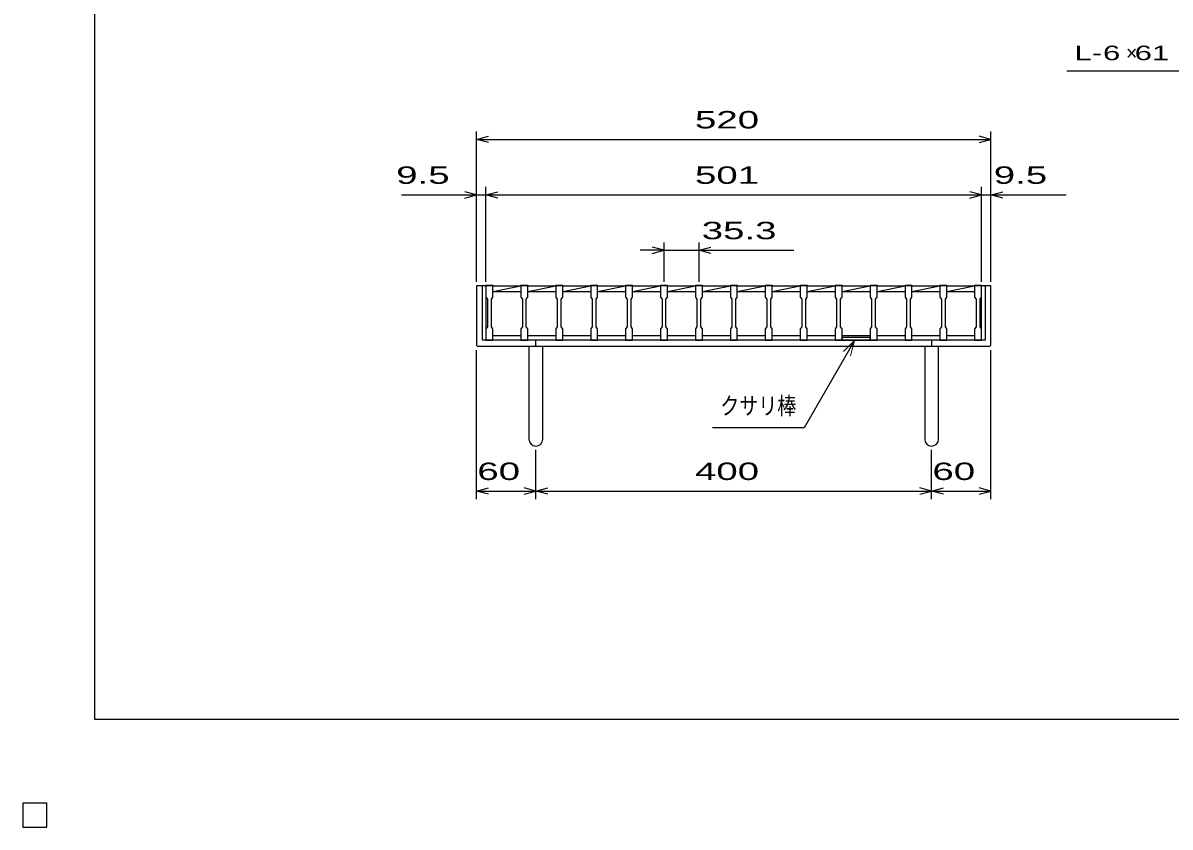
# Model space of a CAD drawing. Units: millimetres, scale not verified. Extents: x -1456 to 1385, y -1026 to 843.
# Drawn here: x -1456 to -296, y -1026 to -213 of the extents above; entities that cross this region are included whole.
import ezdxf
from ezdxf.enums import TextEntityAlignment as Align

# ---------------------------------------------------------------- set-up
doc = ezdxf.new("R2010")
doc.units = ezdxf.units.MM
doc.header["$LTSCALE"] = 8
for name, color, linetype, lineweight in [('0_2', 150, 'Continuous', 25), ('16', 3, 'Continuous', 25), ('19', 6, 'Continuous', 25), ('22', 4, 'Continuous', 25), ('24', 2, 'Continuous', 25), ('32', 4, 'Continuous', 25)]:
    doc.layers.add(name, color=color, linetype=linetype, lineweight=lineweight)
doc.styles.add('ベクトル', font='')
doc.styles.get('ベクトル').set_extended_font_data('ベクトル')

msp = doc.modelspace()

# ---------------------------------------------------------------- linework, layer by layer
at = {"layer": '0_2'}
for p, q in [((-1383.2, -917.2), (-1383.2, 842.8)), ((1384.8, -917.2), (-1383.2, -917.2)), ((-1432, -1002), (-1456, -1002)), ((-1456, -1002), (-1456, -1026)), ((-1432, -1002), (-1456, -1002)), ((-1456, -1002), (-1456, -1026)), ((-1432, -1002), (-1456, -1002)), ((-1456, -1002), (-1456, -1026)), ((-1432, -1002), (-1456, -1002)), ((-1456, -1002), (-1456, -1026)), ((-1432, -1002), (-1456, -1002)), ((-1456, -1002), (-1456, -1026)), ((-1432, -1026), (-1432, -1002)), ((-1432, -1026), (-1432, -1002)), ((-1432, -1026), (-1432, -1002)), ((-1432, -1026), (-1432, -1002)), ((-1432, -1026), (-1432, -1002)), ((-1456, -1026), (-1432, -1026)), ((-1456, -1026), (-1432, -1026)), ((-1456, -1026), (-1432, -1026)), ((-1456, -1026), (-1432, -1026)), ((-1456, -1026), (-1432, -1026))]:
    msp.add_line(p, q, dxfattribs=at)
at = {"layer": '16'}
for p, q in [((-988, -479), (-988, -478.3)), ((-988, -478.3), (-981, -478.3)), ((-988, -479), (-988, -490.5)), ((-981, -479), (-988, -479)), ((-988, -479), (-988, -529)), ((-981, -478.3), (-981, -479)), ((-981, -490.5), (-981, -479)), ((-981, -479), (-952.7, -479)), ((-981, -484.5), (-952.7, -479)), ((-981, -484.5), (-952.7, -484.5)), ((-952.7, -479), (-952.7, -478.3)), ((-952.7, -478.3), (-945.7, -478.3)), ((-952.7, -479), (-952.7, -490.5)), ((-945.7, -479), (-952.7, -479)), ((-945.7, -478.3), (-945.7, -479)), ((-945.7, -490.5), (-945.7, -479)), ((-945.7, -479), (-917.4, -479)), ((-945.7, -484.5), (-917.4, -479)), ((-945.7, -484.5), (-917.4, -484.5)), ((-917.4, -479), (-917.4, -478.3)), ((-917.4, -478.3), (-910.4, -478.3)), ((-917.4, -479), (-917.4, -490.5)), ((-910.4, -479), (-917.4, -479)), ((-910.4, -478.3), (-910.4, -479)), ((-910.4, -490.5), (-910.4, -479)), ((-910.4, -479), (-882.1, -479)), ((-910.4, -484.5), (-882.1, -479)), ((-910.4, -484.5), (-882.1, -484.5)), ((-882.1, -479), (-882.1, -478.3)), ((-882.1, -478.3), (-875.1, -478.3)), ((-882.1, -479), (-882.1, -490.5)), ((-875.1, -479), (-882.1, -479)), ((-875.1, -478.3), (-875.1, -479)), ((-875.1, -490.5), (-875.1, -479)), ((-875.1, -479), (-846.8, -479)), ((-875.1, -484.5), (-846.8, -479)), ((-875.1, -484.5), (-846.8, -484.5)), ((-846.8, -479), (-846.8, -478.3)), ((-846.8, -478.3), (-839.8, -478.3)), ((-846.8, -479), (-846.8, -490.5)), ((-839.8, -479), (-846.8, -479)), ((-839.8, -478.3), (-839.8, -479)), ((-839.8, -490.5), (-839.8, -479)), ((-839.8, -479), (-811.5, -479)), ((-839.8, -484.5), (-811.5, -479)), ((-839.8, -484.5), (-811.5, -484.5)), ((-811.5, -479), (-811.5, -478.3)), ((-811.5, -478.3), (-804.5, -478.3)), ((-811.5, -479), (-811.5, -490.5)), ((-804.5, -479), (-811.5, -479)), ((-804.5, -478.3), (-804.5, -479)), ((-804.5, -490.5), (-804.5, -479)), ((-804.5, -479), (-776.2, -479)), ((-804.5, -484.5), (-776.2, -479)), ((-804.5, -484.5), (-776.2, -484.5)), ((-776.2, -479), (-776.2, -478.3)), ((-776.2, -478.3), (-769.2, -478.3)), ((-776.2, -479), (-776.2, -490.5)), ((-769.2, -479), (-776.2, -479)), ((-769.2, -478.3), (-769.2, -479)), ((-769.2, -490.5), (-769.2, -479)), ((-769.2, -479), (-740.9, -479)), ((-769.2, -484.5), (-740.9, -479)), ((-769.2, -484.5), (-740.9, -484.5)), ((-740.9, -479), (-740.9, -478.3)), ((-740.9, -478.3), (-733.9, -478.3)), ((-740.9, -479), (-740.9, -490.5)), ((-733.9, -479), (-740.9, -479)), ((-733.9, -478.3), (-733.9, -479)), ((-733.9, -490.5), (-733.9, -479)), ((-733.9, -479), (-705.6, -479)), ((-733.9, -484.5), (-705.6, -479)), ((-733.9, -484.5), (-705.6, -484.5)), ((-705.6, -479), (-705.6, -478.3)), ((-705.6, -478.3), (-698.6, -478.3)), ((-705.6, -479), (-705.6, -490.5)), ((-698.6, -479), (-705.6, -479)), ((-698.6, -478.3), (-698.6, -479)), ((-698.6, -490.5), (-698.6, -479)), ((-698.6, -479), (-670.3, -479)), ((-698.6, -484.5), (-670.3, -479)), ((-698.6, -484.5), (-670.3, -484.5)), ((-670.3, -479), (-670.3, -478.3)), ((-670.3, -478.3), (-663.3, -478.3)), ((-670.3, -479), (-670.3, -490.5)), ((-663.3, -479), (-670.3, -479)), ((-663.3, -478.3), (-663.3, -479)), ((-663.3, -490.5), (-663.3, -479)), ((-663.3, -479), (-635, -479)), ((-663.3, -484.5), (-635, -479)), ((-663.3, -484.5), (-635, -484.5)), ((-635, -479), (-635, -478.3)), ((-635, -478.3), (-628, -478.3)), ((-635, -479), (-635, -490.5)), ((-628, -479), (-635, -479)), ((-628, -478.3), (-628, -479)), ((-628, -490.5), (-628, -479)), ((-628, -479), (-599.7, -479)), ((-628, -484.5), (-599.7, -479)), ((-628, -484.5), (-599.7, -484.5)), ((-599.7, -479), (-599.7, -478.3)), ((-599.7, -478.3), (-592.7, -478.3)), ((-599.7, -479), (-599.7, -490.5)), ((-592.7, -479), (-599.7, -479)), ((-592.7, -478.3), (-592.7, -479)), ((-592.7, -490.5), (-592.7, -479)), ((-592.7, -479), (-564.4, -479)), ((-592.7, -484.5), (-564.4, -479)), ((-592.7, -484.5), (-564.4, -484.5)), ((-564.4, -479), (-564.4, -478.3)), ((-564.4, -478.3), (-557.4, -478.3)), ((-564.4, -479), (-564.4, -490.5)), ((-557.4, -479), (-564.4, -479)), ((-557.4, -478.3), (-557.4, -479)), ((-557.4, -490.5), (-557.4, -479)), ((-557.4, -479), (-529.1, -479)), ((-557.4, -484.5), (-529.1, -479)), ((-557.4, -484.5), (-529.1, -484.5)), ((-529.1, -479), (-529.1, -478.3)), ((-529.1, -478.3), (-522.1, -478.3)), ((-529.1, -479), (-529.1, -490.5)), ((-522.1, -479), (-529.1, -479)), ((-522.1, -478.3), (-522.1, -479)), ((-522.1, -490.5), (-522.1, -479)), ((-522.1, -479), (-494, -479)), ((-522.1, -484.5), (-494, -479.039)), ((-522.1, -484.5), (-494, -484.5)), ((-494, -479), (-494, -478.3)), ((-494, -478.3), (-487, -478.3)), ((-494, -479), (-494, -490.5)), ((-487, -479), (-494, -479)), ((-487, -478.3), (-487, -479)), ((-487, -490.5), (-487, -479)), ((-487, -529), (-487, -479)), ((-988, -490.5), (-986.5, -492.5)), ((-986.5, -492.5), (-986.5, -520.5)), ((-982.5, -492.5), (-981, -490.5)), ((-982.5, -520.5), (-982.5, -492.5)), ((-952.7, -490.5), (-951.2, -492.5)), ((-951.2, -492.5), (-951.2, -520.5)), ((-947.2, -492.5), (-945.7, -490.5)), ((-947.2, -520.5), (-947.2, -492.5)), ((-917.4, -490.5), (-915.9, -492.5)), ((-915.9, -492.5), (-915.9, -520.5)), ((-911.9, -492.5), (-910.4, -490.5)), ((-911.9, -520.5), (-911.9, -492.5)), ((-882.1, -490.5), (-880.6, -492.5)), ((-880.6, -492.5), (-880.6, -520.5)), ((-876.6, -492.5), (-875.1, -490.5)), ((-876.6, -520.5), (-876.6, -492.5)), ((-846.8, -490.5), (-845.3, -492.5)), ((-845.3, -492.5), (-845.3, -520.5)), ((-841.3, -492.5), (-839.8, -490.5)), ((-841.3, -520.5), (-841.3, -492.5)), ((-811.5, -490.5), (-810, -492.5)), ((-810, -492.5), (-810, -520.5)), ((-806, -492.5), (-804.5, -490.5)), ((-806, -520.5), (-806, -492.5)), ((-776.2, -490.5), (-774.7, -492.5)), ((-774.7, -492.5), (-774.7, -520.5)), ((-770.7, -492.5), (-769.2, -490.5)), ((-770.7, -520.5), (-770.7, -492.5)), ((-740.9, -490.5), (-739.4, -492.5)), ((-739.4, -492.5), (-739.4, -520.5)), ((-735.4, -492.5), (-733.9, -490.5)), ((-735.4, -520.5), (-735.4, -492.5)), ((-705.6, -490.5), (-704.1, -492.5)), ((-704.1, -492.5), (-704.1, -520.5)), ((-700.1, -492.5), (-698.6, -490.5)), ((-700.1, -520.5), (-700.1, -492.5)), ((-670.3, -490.5), (-668.8, -492.5)), ((-668.8, -492.5), (-668.8, -520.5)), ((-664.8, -492.5), (-663.3, -490.5)), ((-664.8, -520.5), (-664.8, -492.5)), ((-635, -490.5), (-633.5, -492.5)), ((-633.5, -492.5), (-633.5, -520.5)), ((-629.5, -492.5), (-628, -490.5)), ((-629.5, -520.5), (-629.5, -492.5)), ((-599.7, -490.5), (-598.2, -492.5)), ((-598.2, -492.5), (-598.2, -520.5)), ((-594.2, -492.5), (-592.7, -490.5)), ((-594.2, -520.5), (-594.2, -492.5)), ((-564.4, -490.5), (-562.9, -492.5)), ((-562.9, -492.5), (-562.9, -520.5)), ((-558.9, -492.5), (-557.4, -490.5)), ((-558.9, -520.5), (-558.9, -492.5)), ((-529.1, -490.5), (-527.6, -492.5)), ((-527.6, -492.5), (-527.6, -520.5)), ((-523.6, -492.5), (-522.1, -490.5)), ((-523.6, -520.5), (-523.6, -492.5)), ((-494, -490.5), (-492.5, -492.5)), ((-492.5, -492.5), (-492.5, -520.5)), ((-488.5, -492.5), (-487, -490.5)), ((-488.5, -520.5), (-488.5, -492.5)), ((-986.5, -520.5), (-988, -522.5)), ((-981, -522.5), (-982.5, -520.5)), ((-951.2, -520.5), (-952.7, -522.5)), ((-945.7, -522.5), (-947.2, -520.5)), ((-915.9, -520.5), (-917.4, -522.5)), ((-910.4, -522.5), (-911.9, -520.5)), ((-880.6, -520.5), (-882.1, -522.5)), ((-875.1, -522.5), (-876.6, -520.5)), ((-845.3, -520.5), (-846.8, -522.5)), ((-839.8, -522.5), (-841.3, -520.5)), ((-810, -520.5), (-811.5, -522.5)), ((-804.5, -522.5), (-806, -520.5)), ((-774.7, -520.5), (-776.2, -522.5)), ((-769.2, -522.5), (-770.7, -520.5)), ((-739.4, -520.5), (-740.9, -522.5)), ((-733.9, -522.5), (-735.4, -520.5)), ((-704.1, -520.5), (-705.6, -522.5)), ((-698.6, -522.5), (-700.1, -520.5)), ((-668.8, -520.5), (-670.3, -522.5)), ((-663.3, -522.5), (-664.8, -520.5)), ((-633.5, -520.5), (-635, -522.5)), ((-628, -522.5), (-629.5, -520.5)), ((-598.2, -520.5), (-599.7, -522.5)), ((-592.7, -522.5), (-594.2, -520.5)), ((-562.9, -520.5), (-564.4, -522.5)), ((-557.4, -522.5), (-558.9, -520.5)), ((-527.6, -520.5), (-529.1, -522.5)), ((-522.1, -522.5), (-523.6, -520.5)), ((-492.5, -520.5), (-494, -522.5)), ((-487, -522.5), (-488.5, -520.5)), ((-988, -522.5), (-988, -534)), ((-981, -534), (-981, -522.5)), ((-981, -529), (-952.7, -529)), ((-952.7, -522.5), (-952.7, -534)), ((-945.7, -534), (-945.7, -522.5)), ((-945.7, -529), (-917.4, -529)), ((-917.4, -522.5), (-917.4, -534)), ((-910.4, -534), (-910.4, -522.5)), ((-910.4, -529), (-882.1, -529)), ((-882.1, -522.5), (-882.1, -534)), ((-875.1, -534), (-875.1, -522.5)), ((-875.1, -529), (-846.8, -529)), ((-846.8, -522.5), (-846.8, -534)), ((-839.8, -534), (-839.8, -522.5)), ((-839.8, -529), (-811.5, -529)), ((-811.5, -522.5), (-811.5, -534)), ((-804.5, -534), (-804.5, -522.5)), ((-804.5, -529), (-776.2, -529)), ((-776.2, -522.5), (-776.2, -534)), ((-769.2, -534), (-769.2, -522.5)), ((-769.2, -529), (-740.9, -529)), ((-740.9, -522.5), (-740.9, -534)), ((-733.9, -534), (-733.9, -522.5)), ((-733.9, -529), (-705.6, -529)), ((-705.6, -522.5), (-705.6, -534)), ((-698.6, -534), (-698.6, -522.5)), ((-698.6, -529), (-670.3, -529)), ((-670.3, -522.5), (-670.3, -534)), ((-663.3, -534), (-663.3, -522.5)), ((-663.3, -529), (-635, -529)), ((-635, -522.5), (-635, -534)), ((-628, -534), (-628, -522.5)), ((-628, -529), (-599.7, -529)), ((-599.7, -522.5), (-599.7, -534)), ((-592.7, -534), (-592.7, -522.5)), ((-592.7, -529), (-564.4, -529)), ((-564.4, -522.5), (-564.4, -534)), ((-557.4, -534), (-557.4, -522.5)), ((-557.4, -529), (-529.1, -529)), ((-529.1, -522.5), (-529.1, -534)), ((-522.1, -534), (-522.1, -522.5)), ((-522.1, -529), (-494, -529)), ((-494, -522.5), (-494, -534)), ((-487, -534), (-487, -522.5)), ((-988, -534), (-981, -534)), ((-952.7, -534), (-945.7, -534)), ((-917.4, -534), (-910.4, -534)), ((-882.1, -534), (-875.1, -534)), ((-846.8, -534), (-839.8, -534)), ((-811.5, -534), (-804.5, -534)), ((-776.2, -534), (-769.2, -534)), ((-740.9, -534), (-733.9, -534)), ((-705.6, -534), (-698.6, -534)), ((-670.3, -534), (-663.3, -534)), ((-635, -534), (-628, -534)), ((-599.7, -534), (-592.7, -534)), ((-564.4, -534), (-557.4, -534)), ((-529.1, -534), (-522.1, -534)), ((-494, -534), (-487, -534)), ((-1432, -1002), (-1456, -1002)), ((-1456, -1002), (-1456, -1026)), ((-1432, -1002), (-1456, -1002)), ((-1456, -1002), (-1456, -1026)), ((-1432, -1002), (-1456, -1002)), ((-1456, -1002), (-1456, -1026)), ((-1432, -1002), (-1456, -1002)), ((-1456, -1002), (-1456, -1026)), ((-1432, -1002), (-1456, -1002)), ((-1456, -1002), (-1456, -1026)), ((-1432, -1026), (-1432, -1002)), ((-1432, -1026), (-1432, -1002)), ((-1432, -1026), (-1432, -1002)), ((-1432, -1026), (-1432, -1002)), ((-1432, -1026), (-1432, -1002)), ((-1456, -1026), (-1432, -1026)), ((-1456, -1026), (-1432, -1026)), ((-1456, -1026), (-1432, -1026)), ((-1456, -1026), (-1432, -1026)), ((-1456, -1026), (-1432, -1026))]:
    msp.add_line(p, q, dxfattribs=at)
at = {"layer": '19'}
for p, q in [((-988, -479), (-997.5, -479)), ((-997.5, -479), (-997.5, -539)), ((-991.5, -534), (-991.5, -479)), ((-477.5, -479), (-487, -479)), ((-483.5, -479), (-483.5, -534)), ((-477.5, -539), (-477.5, -479)), ((-997.5, -539), (-996.5, -540)), ((-996.5, -540), (-478.5, -540)), ((-483.5, -534), (-991.5, -534)), ((-944.5, -540), (-944.5, -634)), ((-937.5, -540), (-937.5, -534)), ((-930.5, -634), (-930.5, -540)), ((-544.5, -540), (-544.5, -634)), ((-537.5, -534), (-537.5, -540)), ((-530.5, -634), (-530.5, -540)), ((-478.5, -540), (-477.5, -539))]:
    msp.add_line(p, q, dxfattribs=at)
at = {"layer": '19', "color": 3}
for p, q in [((-599.7, -531), (-628, -531)), ((-628, -531), (-628, -534)), ((-599.7, -534), (-599.7, -531)), ((-628, -534), (-599.7, -534))]:
    msp.add_line(p, q, dxfattribs=at)
at = {"layer": '19', "color": 4}
for p, q in [((-615.361, -534.056), (-666.31, -622.302)), ((-666.31, -622.302), (-759.11, -622.302))]:
    msp.add_line(p, q, dxfattribs=at)
at = {"layer": '19', "color": 4, "lineweight": 13}
for p, q in [((-615.361, -534.056), (-626.675, -545.37)), ((-619.502, -549.511), (-615.361, -534.056))]:
    msp.add_line(p, q, dxfattribs=at)
at = {"layer": '19'}
for centre in [(-937.5, -634), (-537.5, -634)]:
    msp.add_arc(centre, 7, 180, 0, dxfattribs=at)
at = {"layer": '22'}
for p, q in [((-401, -261.5), (-241, -261.5)), ((-997.5, -475), (-997.5, -323)), ((-477.5, -475), (-477.5, -323)), ((-997.5, -331), (-985.5, -327.8)), ((-985.5, -334.2), (-997.5, -331)), ((-997.5, -331), (-477.5, -331)), ((-477.5, -331), (-489.5, -327.8)), ((-489.5, -334.2), (-477.5, -331)), ((-997.5, -475), (-997.5, -379)), ((-988, -475), (-988, -379)), ((-487, -475), (-487, -379)), ((-477.5, -475), (-477.5, -379)), ((-1073.5, -387), (-997.5, -387)), ((-997.5, -387), (-1009.5, -383.8)), ((-1009.5, -390.2), (-997.5, -387)), ((-997.5, -387), (-988, -387)), ((-988, -387), (-976, -383.8)), ((-976, -390.2), (-988, -387)), ((-988, -387), (-487, -387)), ((-487, -387), (-499, -383.8)), ((-499, -390.2), (-487, -387)), ((-487, -387), (-477.5, -387)), ((-477.5, -387), (-465.5, -383.8)), ((-465.5, -390.2), (-477.5, -387)), ((-477.5, -387), (-401.5, -387)), ((-808, -443), (-820, -439.8)), ((-808, -475), (-808, -435)), ((-772.7, -435), (-772.7, -475)), ((-772.7, -443), (-760.7, -439.8)), ((-808, -443), (-832, -443)), ((-820, -446.2), (-808, -443)), ((-808, -443), (-772.7, -443)), ((-760.7, -446.2), (-772.7, -443)), ((-772.7, -443), (-676.7, -443)), ((-997.5, -694.4), (-997.5, -544)), ((-477.5, -694.4), (-477.5, -544)), ((-937.5, -694.4), (-937.5, -644.8)), ((-537.5, -694.4), (-537.5, -644.8)), ((-997.5, -686.4), (-985.5, -683.2)), ((-937.5, -686.4), (-949.5, -683.2)), ((-937.5, -686.4), (-925.5, -683.2)), ((-537.5, -686.4), (-549.5, -683.2)), ((-537.5, -686.4), (-525.5, -683.2)), ((-477.5, -686.4), (-489.5, -683.2)), ((-985.5, -689.6), (-997.5, -686.4)), ((-997.5, -686.4), (-937.5, -686.4)), ((-949.5, -689.6), (-937.5, -686.4)), ((-925.5, -689.6), (-937.5, -686.4)), ((-937.5, -686.4), (-537.5, -686.4)), ((-549.5, -689.6), (-537.5, -686.4)), ((-525.5, -689.6), (-537.5, -686.4)), ((-537.5, -686.4), (-477.5, -686.4)), ((-489.5, -689.6), (-477.5, -686.4))]:
    msp.add_line(p, q, dxfattribs=at)
at = {"layer": '22', "color": 2}
for p, q in [((-1432, -1002), (-1456, -1002)), ((-1456, -1002), (-1456, -1026)), ((-1432, -1002), (-1456, -1002)), ((-1456, -1002), (-1456, -1026)), ((-1432, -1002), (-1456, -1002)), ((-1456, -1002), (-1456, -1026)), ((-1432, -1026), (-1432, -1002)), ((-1432, -1026), (-1432, -1002)), ((-1432, -1026), (-1432, -1002)), ((-1456, -1026), (-1432, -1026)), ((-1456, -1026), (-1432, -1026)), ((-1456, -1026), (-1432, -1026))]:
    msp.add_line(p, q, dxfattribs=at)
at = {"layer": '24', "color": 4}
for p, q in [((-1432, -1002), (-1456, -1002)), ((-1456, -1002), (-1456, -1026)), ((-1432, -1002), (-1456, -1002)), ((-1456, -1002), (-1456, -1026)), ((-1432, -1002), (-1456, -1002)), ((-1456, -1002), (-1456, -1026)), ((-1432, -1026), (-1432, -1002)), ((-1432, -1026), (-1432, -1002)), ((-1432, -1026), (-1432, -1002)), ((-1456, -1026), (-1432, -1026)), ((-1456, -1026), (-1432, -1026)), ((-1456, -1026), (-1432, -1026))]:
    msp.add_line(p, q, dxfattribs=at)
at = {"layer": '32'}
for p, q in [((-1432, -1002), (-1456, -1002)), ((-1456, -1002), (-1456, -1026)), ((-1432, -1002), (-1456, -1002)), ((-1456, -1002), (-1456, -1026)), ((-1432, -1002), (-1456, -1002)), ((-1456, -1002), (-1456, -1026)), ((-1432, -1002), (-1456, -1002)), ((-1456, -1002), (-1456, -1026)), ((-1432, -1002), (-1456, -1002)), ((-1456, -1002), (-1456, -1026)), ((-1432, -1026), (-1432, -1002)), ((-1432, -1026), (-1432, -1002)), ((-1432, -1026), (-1432, -1002)), ((-1432, -1026), (-1432, -1002)), ((-1432, -1026), (-1432, -1002)), ((-1456, -1026), (-1432, -1026)), ((-1456, -1026), (-1432, -1026)), ((-1456, -1026), (-1432, -1026)), ((-1456, -1026), (-1432, -1026)), ((-1456, -1026), (-1432, -1026))]:
    msp.add_line(p, q, dxfattribs=at)

# ---------------------------------------------------------------- texts
at = {"layer": '19', "color": 2, "style": 'ベクトル', "width": 0.8}
msp.add_text('クサリ棒', height=17.6, dxfattribs=at).set_placement((-674.31, -614.302), align=Align.BOTTOM_RIGHT)
at = {"layer": '22', "color": 2, "style": 'ベクトル'}
for s, height, width, p in [('L-', 14.66, 1.6, (-393, -243.5)), (' 6 ', 14.66, 1.6, (-373, -243.5)), (' 61 ', 14.66, 1.6, (-341, -243.5)), (' 520 ', 17.6, 1.65, (-787.5, -311)), (' 9.5 ', 17.6, 1.65, (-1089.5, -367)), (' 501 ', 17.6, 1.65, (-787.5, -367)), (' 9.5 ', 17.6, 1.65, (-485.5, -367)), (' 35.3 ', 17.6, 1.65, (-780.7, -423)), (' 60 ', 17.6, 1.65, (-1007.5, -666.4)), (' 400 ', 17.6, 1.65, (-787.5, -666.4)), (' 60 ', 17.6, 1.65, (-547.5, -666.4))]:
    msp.add_text(s, height=height, dxfattribs=dict(at, width=width)).set_placement(p, align=Align.MIDDLE_LEFT)
msp.add_text('×', height=14.66, dxfattribs=at).set_placement((-341, -243.5), align=Align.MIDDLE_LEFT)

doc.saveas('drawing.dxf')
